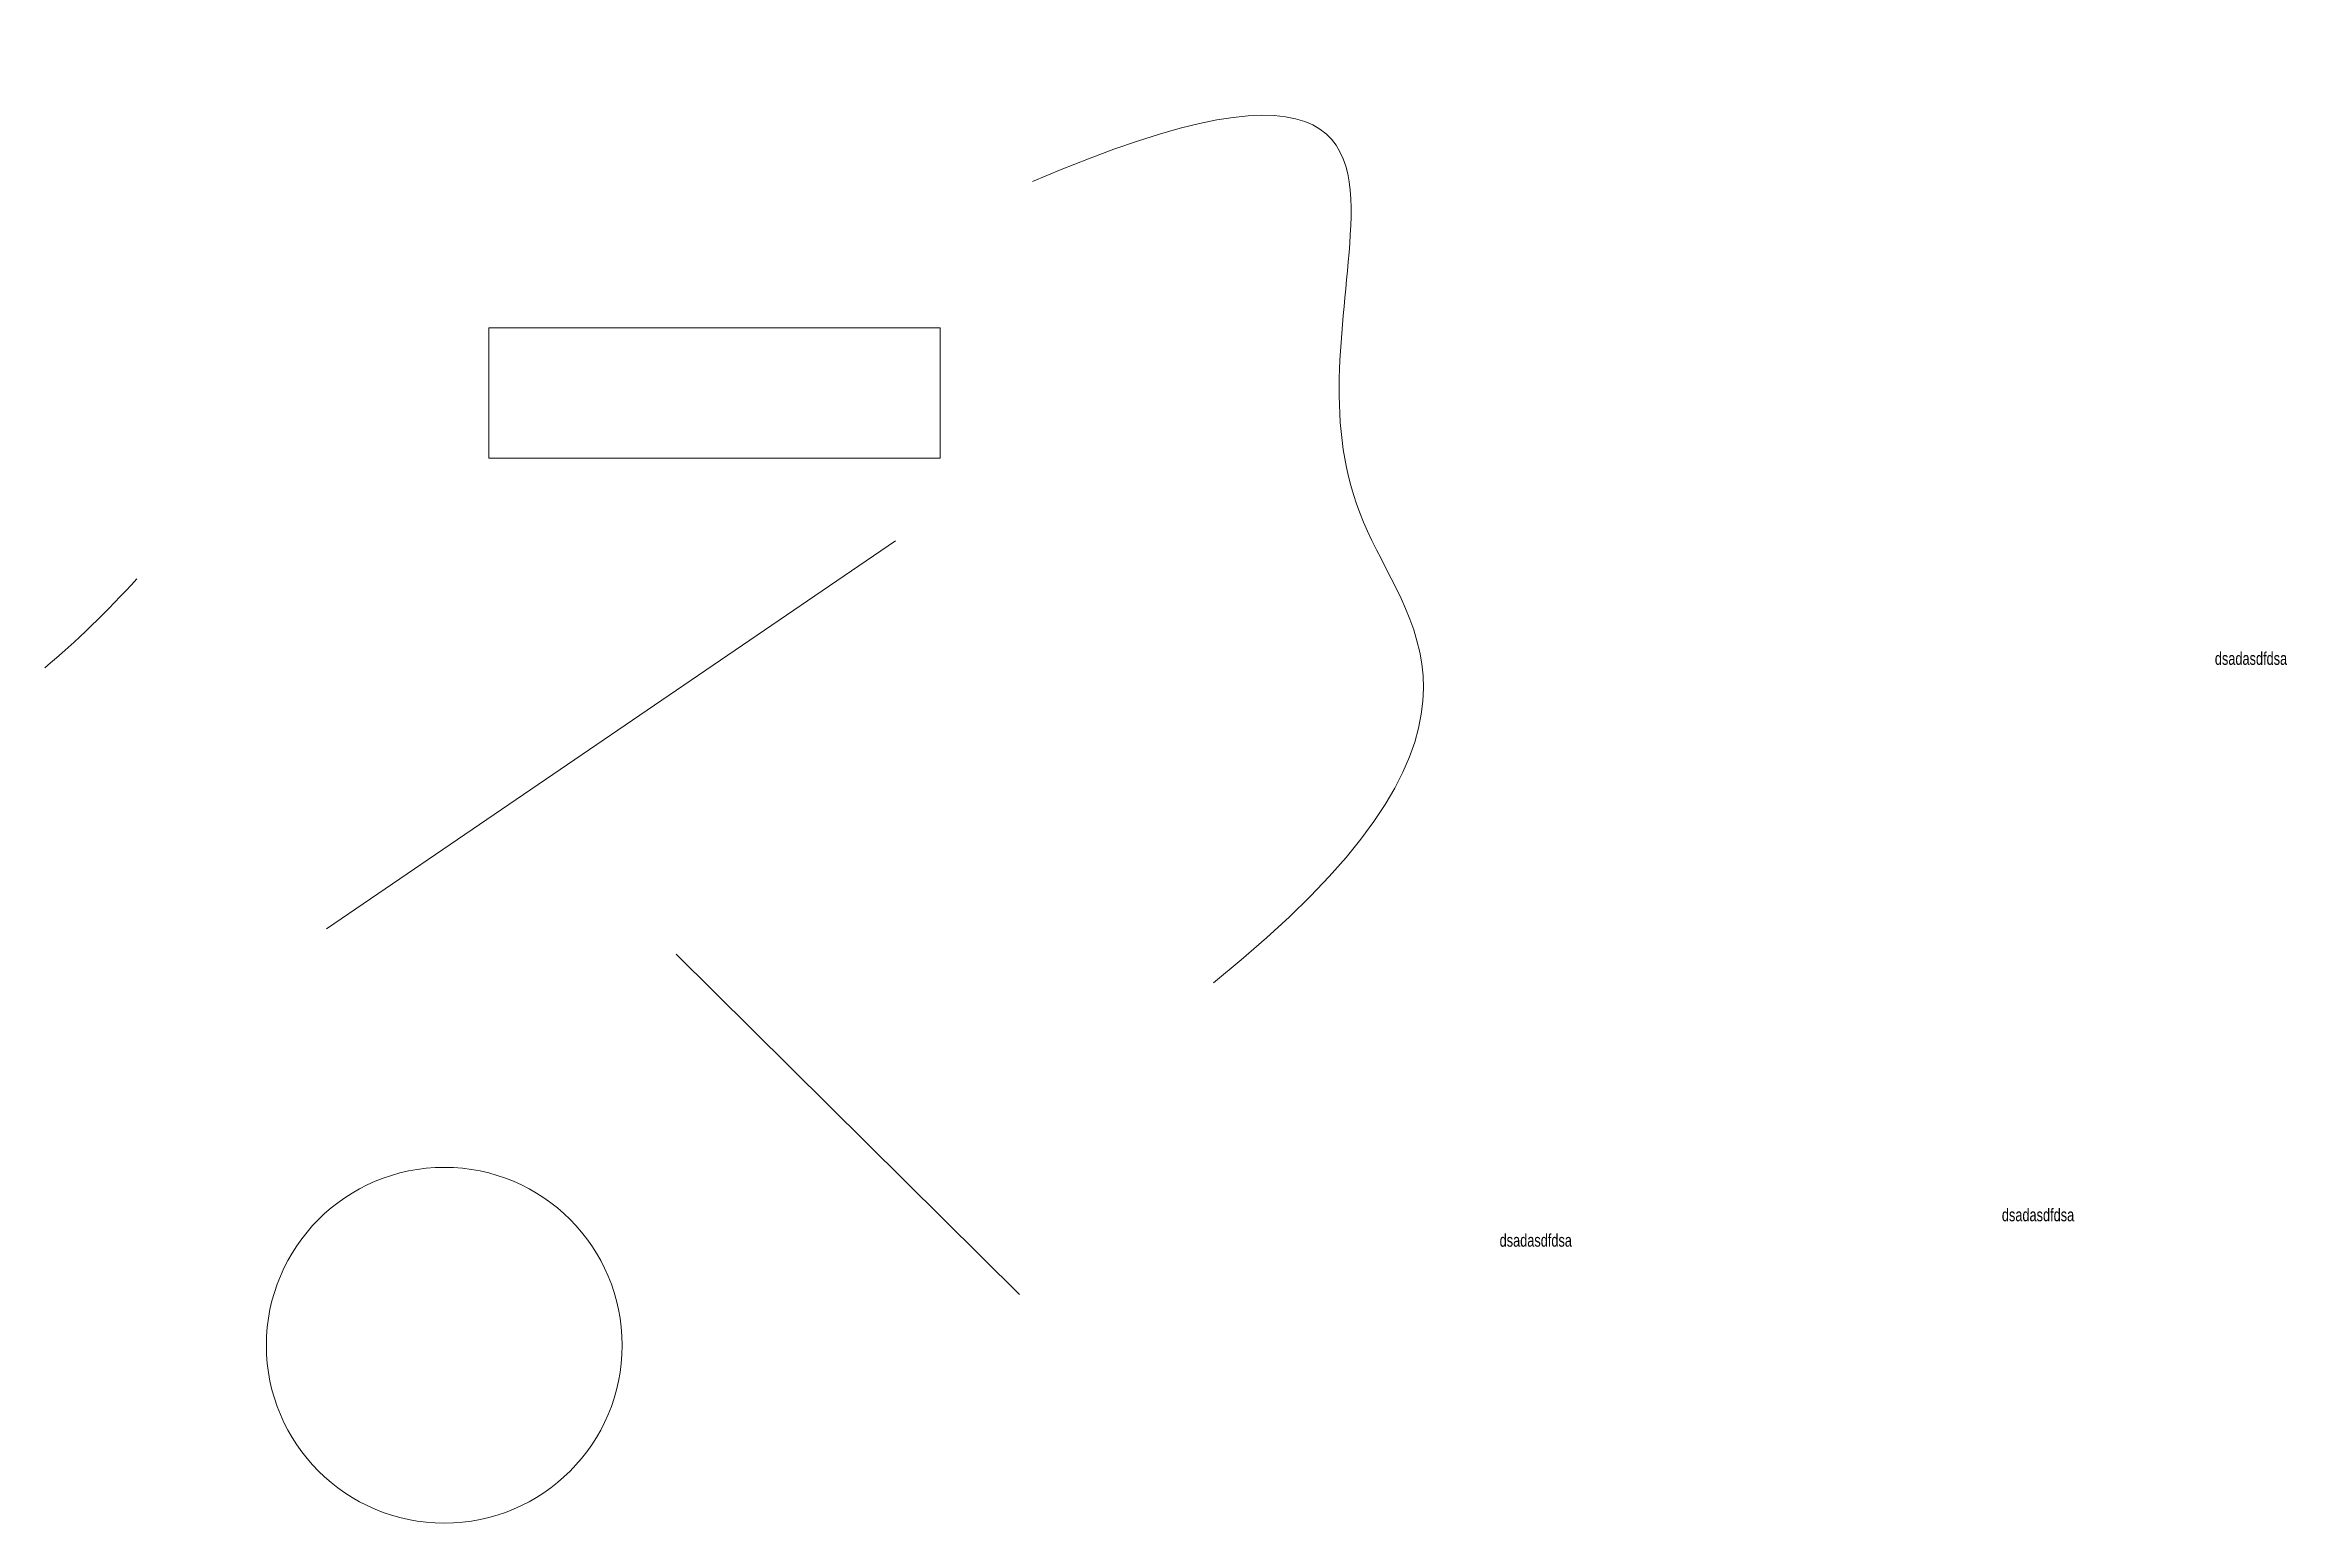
# Model space of a CAD drawing. Header units: millimetres. Extents: x 13 to 189, y 54 to 170.
import ezdxf

# ---------------------------------------------------------------- set-up
doc = ezdxf.new("R2010")
doc.units = ezdxf.units.MM
doc.layers.get('0').update_dxf_attribs({"linetype": 'CONTINUOUS', "lineweight": 0})
for name, color, linetype, lineweight in [('magentatext', 6, 'CONTINUOUS', 0), ('rot', 1, 'CONTINUOUS', 0), ('yellowspline', 2, 'CONTINUOUS', 0)]:
    doc.layers.add(name, color=color, linetype=linetype, lineweight=lineweight)
doc.styles.get("Standard").update_dxf_attribs({"font": 'txt', "width": 0.75})

msp = doc.modelspace()

# ---------------------------------------------------------------- linework, layer by layer
at = {"color": 3}
for p, q in [((47.75, 148.25), (83.25, 148.25)), ((47.75, 138), (47.75, 148.25)), ((83.25, 148.25), (83.25, 138)), ((83.25, 138), (47.75, 138))]:
    msp.add_line(p, q, dxfattribs=at)
at = {"color": 4}
msp.add_line((35, 101), (79.75, 131.5), dxfattribs=at)
at = {"color": 3}
msp.add_circle((44.25, 68.25), 13.99, dxfattribs=at)
at = {"layer": 'magentatext'}
msp.add_ellipse((15.27, 128.92), major_axis=(11.91, 12.17), ratio=0.22166, start_param=4.288699, end_param=4.894381, dxfattribs=at)
at = {"layer": 'rot'}
msp.add_line((62.5, 99), (89.5, 72.25), dxfattribs=at)
at = {"layer": 'yellowspline'}
msp.add_open_spline([(90.5, 159.75), (115.5, 170.5), (116.5, 154.5), (111.75, 132.75), (129, 116.25), (104.75, 96.75)], degree=3, dxfattribs=at)

# ---------------------------------------------------------------- texts
at = {"layer": 'magentatext', "char_height": 1, "width": 100, "attachment_point": 1}
for insert in [(183.5, 122.75), (166.75, 79), (127.25, 77)]:
    msp.add_mtext('dsadasdfdsa', dxfattribs=dict(at, insert=insert))

doc.saveas('drawing.dxf')
